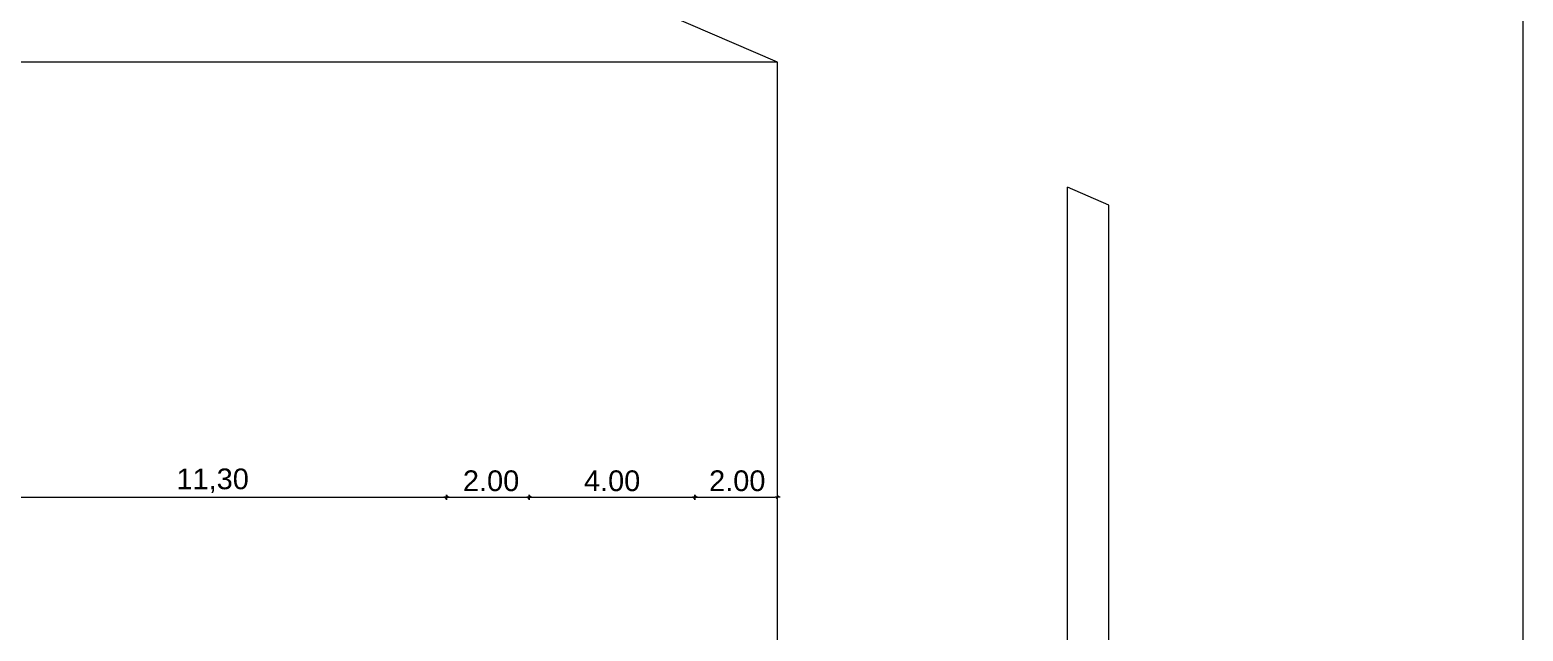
# Model space of a CAD drawing. Header units: metres. Extents: x 149 to 429, y -3 to 162.
# Drawn here: x 381.06 to 417.11, y 109.45 to 123.97 of the extents above; entities that cross this region are included whole.
import ezdxf

# ---------------------------------------------------------------- set-up
doc = ezdxf.new("R2010")
doc.units = ezdxf.units.M
doc.layers.add('1053_ARQ_BASE_MATADOURO_dwg', color=7, linetype='Continuous', lineweight=5, true_color=0x767676)
doc.layers.add('A-COTAS', color=7, linetype='Continuous', lineweight=9)
doc.styles.add('Arial_6', font='arial.ttf', dxfattribs={"height": 0.5})

# ---------------------------------------------------------------- blocks, each defined once
blk = doc.blocks.new('1053_ARQ_BASE_MATADOURO_dwg_PU-Tick-4039619-TÉRREO 1_20 - Dependente 2')
at = {"layer": 'A-COTAS', "color": 253, "true_color": 0xaaaaaa}
for p, q in [((1, 0), (-1, 0)), ((-0.5, -0.5), (0.5, 0.5)), ((0, -1), (0, 1))]:
    blk.add_line(p, q, dxfattribs=at)
blk = doc.blocks.new('1053_ARQ_BASE_MATADOURO_dwg_arq geral tgov-4039641-TÉRREO 1_20 - Dependente 2')
at = {"color": 253, "lineweight": 5, "true_color": 0xaaaaaa}
for p, q in [((80.5, -40.422), (80.5, 69.099)), ((69.5, -40.422), (69.5, 36.983)), ((70.5, 36.552), (69.5, 36.983)), ((70.5, -40.422), (70.5, 36.552))]:
    blk.add_line(p, q, dxfattribs=at)
at = {"color": 253, "lineweight": 5, "true_color": 0xaaaaaa, "flags": 128}
blk.add_lwpolyline([(62.5, 40), (2.701, 65.771), (-8.153, 69.103), (-15.913, 71.081), (-24.933, 71.01), (-31.618, 68.366), (-43.629, 61.675), (-63.244, 47.251), (-77.444, 37.947), (-79.081, 36.929)], dxfattribs=at)
blk.add_lwpolyline([(-62.5, 40), (-62.5, -40), (62.5, -40), (62.5, 40)], close=True, dxfattribs=at)
at = {"layer": 'A-COTAS', "color": 253, "true_color": 0xaaaaaa}
for p, q in [((43.28, 29.495), (54.442, 29.495)), ((54.567, 29.495), (56.442, 29.495)), ((56.567, 29.495), (60.442, 29.495)), ((60.567, 29.495), (62.439, 29.495))]:
    blk.add_line(p, q, dxfattribs=at)
at = {"xscale": 0.0625, "yscale": 0.0625, "zscale": 0.0625, "rotation": 180}
for p in [(54.505, 29.495), (56.505, 29.495), (60.505, 29.495)]:
    blk.add_blockref('1053_ARQ_BASE_MATADOURO_dwg_PU-Tick-4039619-TÉRREO 1_20 - Dependente 2', p, dxfattribs=at)
at = {"xscale": 0.0625, "yscale": 0.0625, "zscale": 0.0625}
for p in [(54.505, 29.495), (56.505, 29.495), (60.505, 29.495), (62.501, 29.495)]:
    blk.add_blockref('1053_ARQ_BASE_MATADOURO_dwg_PU-Tick-4039619-TÉRREO 1_20 - Dependente 2', p, dxfattribs=at)
at = {"layer": 'A-COTAS', "char_height": 0.5, "attachment_point": 2, "line_spacing_factor": 0.941778, "style": 'Arial_6'}
for s, insert, width in [('11,30', (48.861, 30.189), 2.0932), ('2.00', (55.583, 30.144), 1.62805), ('4.00', (58.505, 30.144), 1.62805), ('2.00', (61.527, 30.144), 1.62805)]:
    blk.add_mtext(s, dxfattribs=dict(at, insert=insert, width=width))
blk = doc.blocks.new('1053_ARQ_BASE_MATADOURO_dwg-3625622-TÉRREO 1_20 - Dependente 2')
blk.add_blockref('1053_ARQ_BASE_MATADOURO_dwg_arq geral tgov-4039641-TÉRREO 1_20 - Dependente 2', (130.21, 83.186))

msp = doc.modelspace()

# ---------------------------------------------------------------- block references
at = {"layer": '1053_ARQ_BASE_MATADOURO_dwg', "color": 253, "true_color": 0xaaaaaa}
msp.add_blockref('1053_ARQ_BASE_MATADOURO_dwg-3625622-TÉRREO 1_20 - Dependente 2', (206.405, 0), dxfattribs=at)

doc.saveas('drawing.dxf')
